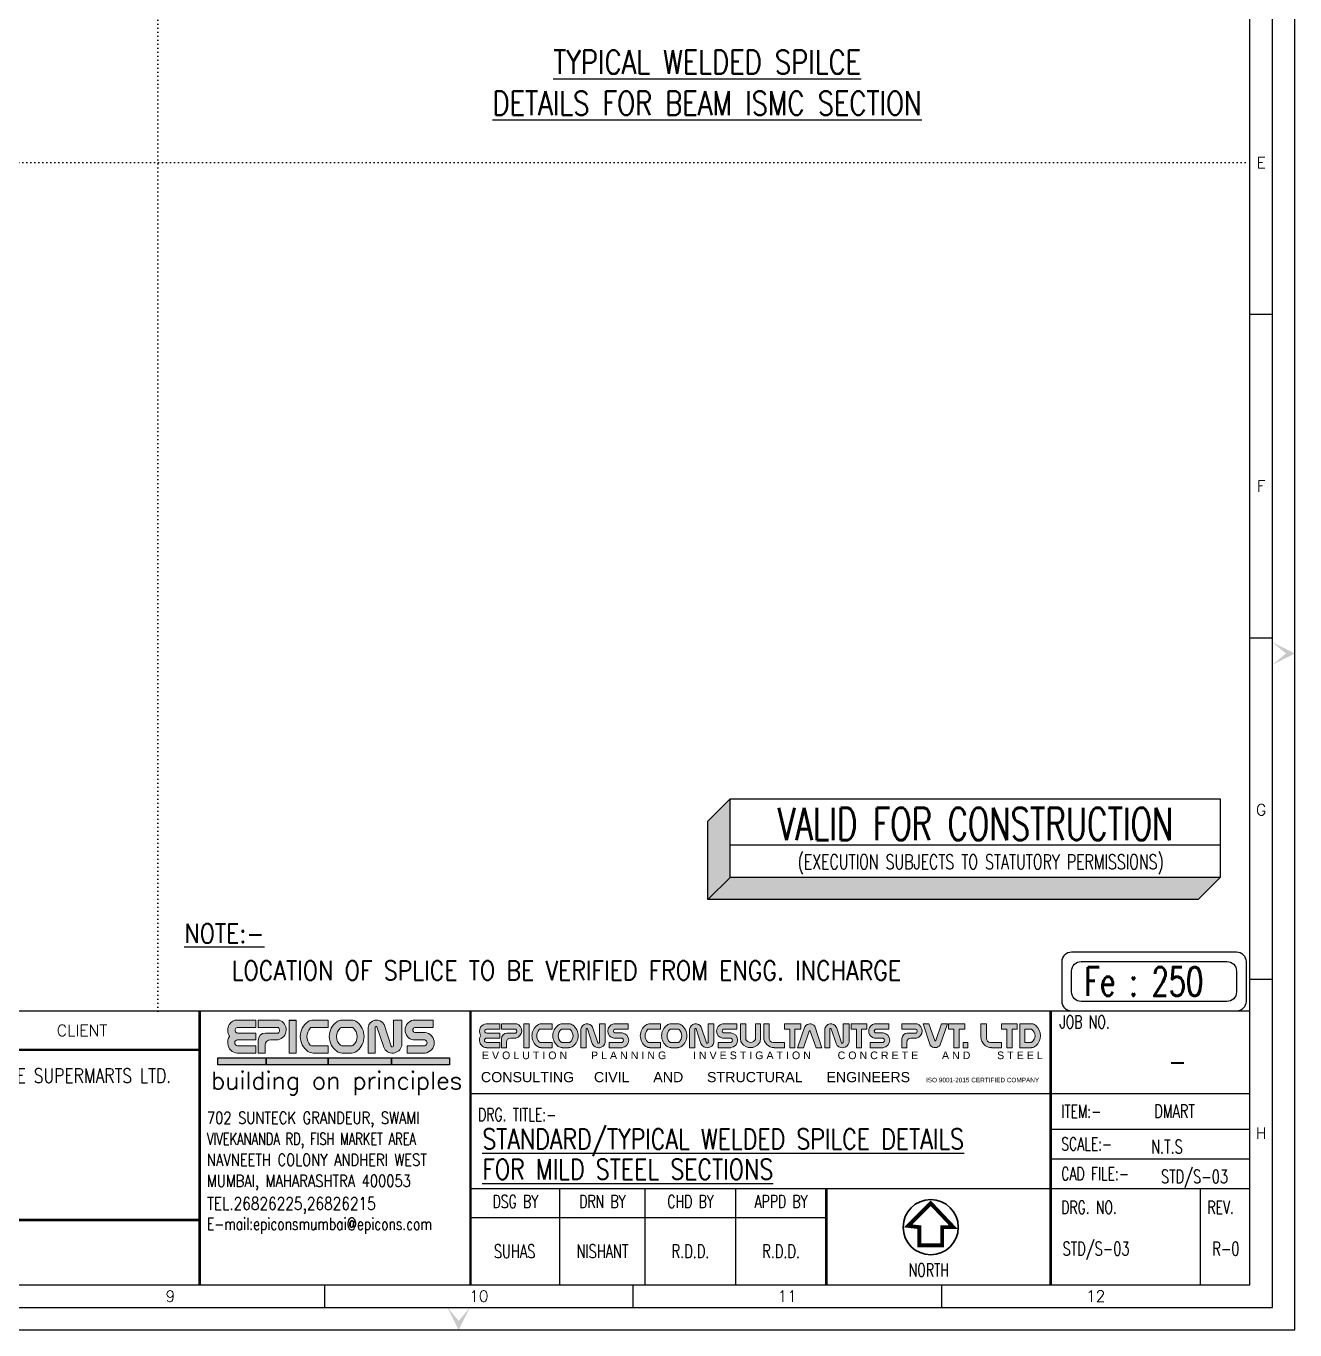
# Model space of a CAD drawing. Extents: x -69352 to 1013721, y -547461 to -186867.
# Drawn here: x -29827 to -9944, y -521448 to -501023 of the extents above; entities that cross this region are included whole.
import ezdxf
from ezdxf.enums import TextEntityAlignment as Align

# ---------------------------------------------------------------- set-up
doc = ezdxf.new("R2010")
doc.units = 0
doc.header["$LTSCALE"] = 500
doc.header["$MEASUREMENT"] = 0
doc.linetypes.add('DOT2', pattern=[0.125, 0, -0.125])
doc.layers.add('00 ECPL LOGO', color=250, linetype='Continuous', lineweight=20)
for name, color, linetype in [('CIV-TIT', 4, 'Continuous'), ('PNA', 10, 'Continuous'), ('S-BEAM NO', 3, 'Continuous'), ('S-SCHEDULE LINE-1', 7, 'Continuous'), ('S-TEXT', 2, 'Continuous'), ('S-TEXT-1', 4, 'Continuous'), ('S-TITIL', 6, 'Continuous'), ('SCH-LINE', 7, 'Continuous'), ('SHEET', 7, 'Continuous'), ('TEXT', 4, 'Continuous'), ('TEXT (SHEET)', 4, 'Continuous'), ('TITLE', 4, 'Continuous')]:
    doc.layers.add(name, color=color, linetype=linetype)
doc.styles.add('ROMANS', font='simplex.shx', dxfattribs={"width": 0.8, "height": 275})
doc.styles.add('SEC. TEXT', font='arial.ttf', dxfattribs={"height": 180})
doc.styles.add('style2', font='simplex.shx')
doc.styles.add('VA_ROOM_TEXT', font='simplex.shx')

# ---------------------------------------------------------------- blocks, each defined once
blk = doc.blocks.new('FOLDER')
at = {"layer": 'PNA'}
for points in [[(-1250, 2500), (0, 0), (0, 1000)], [(1250, 2500), (0, 0), (0, 1000)]]:
    blk.add_solid(points, dxfattribs=at)
blk = doc.blocks.new('zw$C05B')
at = {"layer": '00 ECPL LOGO'}
h = blk.add_hatch(color=152, dxfattribs=at)
h.dxf.hatch_style = 1
h.paths.add_polyline_path([(60067, 6599), (60067, 6762), (59662, 6762, 0.261636), (59491, 6666, 0.285841), (59494, 6406, 0.344902), (59523, 6103, 0.204992), (59668, 6042), (60067, 6042), (60067, 6201), (59678, 6201, -1), (59668, 6330), (60067, 6330), (60067, 6477), (59678, 6477, -1), (59675, 6599)])
h = blk.add_hatch(color=152, dxfattribs=at)
h.dxf.hatch_style = 1
h.paths.add_polyline_path([(60580, 6762), (60121, 6762), (60121, 6599), (60558, 6599, -0.440545), (60558, 6477), (60280, 6477, 0.414214), (60121, 6317), (60121, 6042), (60270, 6042), (60270, 6211, -0.414214), (60390, 6330), (60558, 6330, 0.757811)])
h.paths.add_polyline_path([(60953, 6762), (60797, 6762), (60797, 6042), (60953, 6042)])
h.paths.add_polyline_path([(61651, 6762), (61322, 6762, 0.154275), (61207, 6725, 0.519672), (61207, 6078, 0.154275), (61322, 6042), (61651, 6042), (61651, 6201), (61287, 6201, -0.210356), (61258, 6214, -0.388707), (61258, 6586, -0.210356), (61287, 6599), (61651, 6599)])
h.paths.add_polyline_path([(62156, 6762), (61952, 6762, 0.159018), (61835, 6723, 0.507969), (61835, 6080, 0.159018), (61952, 6042), (62156, 6042, 0.173791), (62283, 6087, 0.472311), (62283, 6716, 0.173791)])
h.paths.add_polyline_path([(62170, 6599, -0.185052), (62196, 6589, -0.445894), (62196, 6212, -0.185052), (62170, 6201), (61944, 6201, -0.185052), (61917, 6212, -0.445894), (61917, 6589, -0.185052), (61944, 6599)], flags=16)
h.paths.add_polyline_path([(62869, 6664, 0.723435), (62518, 6599), (62518, 6042), (62673, 6042), (62673, 6599, -0.723435), (62713, 6615), (62860, 6167, 0.724077), (63253, 6202), (63253, 6762), (63074, 6762), (63074, 6204, -0.755661), (63026, 6188)])
h.paths.add_polyline_path([(63939, 6762), (63507, 6762, 0.823713), (63507, 6327), (63762, 6327, -0.713272), (63762, 6201), (63374, 6201), (63374, 6042), (63762, 6042, 0.900309), (63762, 6488), (63538, 6488, -0.746931), (63538, 6599), (63939, 6599)])
h = blk.add_hatch(color=7, dxfattribs=at)
h.dxf.hatch_style = 1
h.paths.add_polyline_path([(65393, 6562), (65393, 6679), (65099, 6679, 0.261636), (64976, 6610, 0.285841), (64977, 6422, 0.344902), (64999, 6203, 0.204992), (65103, 6158), (65393, 6158), (65393, 6274), (65110, 6274, -1), (65104, 6367), (65393, 6367), (65393, 6473), (65110, 6473, -1), (65109, 6562)])
h = blk.add_hatch(color=7, dxfattribs=at)
h.dxf.hatch_style = 1
h.paths.add_polyline_path([(65763, 6679), (65431, 6679), (65431, 6562), (65747, 6562, -0.440545), (65747, 6473), (65547, 6473, 0.414214), (65431, 6358), (65431, 6158), (65539, 6158), (65539, 6281, -0.414214), (65626, 6367), (65747, 6367, 0.757811)])
h.paths.add_polyline_path([(66033, 6679), (65920, 6679), (65920, 6158), (66033, 6158)])
h.paths.add_polyline_path([(66538, 6679), (66300, 6679, 0.154275), (66217, 6653, 0.519672), (66217, 6185, 0.154275), (66300, 6158), (66538, 6158), (66538, 6274), (66275, 6274, -0.210356), (66253, 6283, -0.388707), (66253, 6552, -0.210356), (66275, 6562), (66538, 6562)])
h.paths.add_polyline_path([(66903, 6679), (66756, 6679, 0.159018), (66671, 6651, 0.507969), (66671, 6186, 0.159018), (66756, 6158), (66903, 6158, 0.173791), (66995, 6191, 0.472311), (66995, 6646, 0.173791)])
h.paths.add_polyline_path([(66913, 6562, -0.185052), (66932, 6554, -0.445894), (66932, 6281, -0.185052), (66913, 6274), (66750, 6274, -0.185052), (66730, 6281, -0.445894), (66730, 6554, -0.185052), (66750, 6562)], flags=16)
h.paths.add_polyline_path([(67419, 6609, 0.723435), (67165, 6562), (67165, 6158), (67277, 6158), (67277, 6562, -0.723435), (67306, 6573), (67412, 6249, 0.724077), (67697, 6274), (67697, 6679), (67568, 6679), (67568, 6276, -0.755661), (67533, 6264)])
h.paths.add_polyline_path([(68193, 6679), (67880, 6679, 0.823713), (67880, 6365), (68065, 6365, -0.713272), (68065, 6274), (67784, 6274), (67784, 6158), (68065, 6158, 0.900309), (68065, 6482), (67903, 6482, -0.746931), (67903, 6562), (68193, 6562)])
h = blk.add_hatch(color=7, dxfattribs=at)
h.dxf.hatch_style = 1
h.paths.add_polyline_path([(68904, 6679), (68666, 6679, 0.154275), (68582, 6653, 0.519672), (68582, 6185, 0.154275), (68666, 6158), (68904, 6158), (68904, 6274), (68641, 6274, -0.210932), (68619, 6284, -0.385278), (68618, 6552, -0.212895), (68640, 6562), (68904, 6562)])
h.paths.add_polyline_path([(69369, 6646, 0.173792), (69277, 6679), (69130, 6679, 0.159018), (69044, 6651, 0.507969), (69044, 6186, 0.159018), (69130, 6158), (69277, 6158, 0.173792), (69369, 6191, 0.472311)])
h.paths.add_polyline_path([(69287, 6562, -0.185053), (69306, 6554, -0.445893), (69306, 6281, -0.185053), (69287, 6274), (69123, 6274, -0.185053), (69104, 6281, -0.445893), (69104, 6554, -0.185053), (69123, 6562)], flags=16)
h.paths.add_polyline_path([(69536, 6562), (69536, 6158), (69649, 6158), (69649, 6562, -0.436861), (69665, 6579, -0.319738), (69678, 6569), (69784, 6249, 0.724077), (70068, 6274), (70068, 6679), (69939, 6679), (69939, 6276, -0.755661), (69904, 6264), (69791, 6609, 0.723435)])
h.paths.add_polyline_path([(70569, 6679), (70256, 6679, 0.823713), (70256, 6365), (70440, 6365, -0.713272), (70440, 6274), (70160, 6274), (70160, 6158), (70440, 6158, 0.900309), (70440, 6482), (70278, 6482, -0.746931), (70278, 6562), (70569, 6562)])
h.paths.add_polyline_path([(70762, 6679), (70650, 6679), (70650, 6339, 0.160106), (70678, 6253, 0.505303), (71054, 6253, 0.160106), (71082, 6339), (71082, 6679), (70973, 6679), (70973, 6340, -0.621318), (70762, 6340)])
h.paths.add_polyline_path([(71273, 6679), (71155, 6679), (71155, 6390, 0.414214), (71386, 6158), (71605, 6158), (71605, 6274), (71360, 6274, -0.414214), (71273, 6361)])
h.paths.add_polyline_path([(71962, 6679), (71605, 6679), (71605, 6564), (71721, 6564), (71721, 6158), (71834, 6158), (71834, 6564), (71962, 6564)])
h.paths.add_polyline_path([(72268, 6625, 0.539211), (72055, 6618), (71889, 6158), (72020, 6158), (72144, 6520, -0.708617), (72171, 6520), (72301, 6158), (72426, 6158)])
h.paths.add_polyline_path([(72740, 6609, 0.723435), (72485, 6562), (72485, 6158), (72598, 6158), (72598, 6562, -0.723435), (72626, 6573), (72733, 6249, 0.724077), (73017, 6274), (73017, 6679), (72888, 6679), (72888, 6276, -0.755661), (72853, 6264)])
h.paths.add_polyline_path([(73404, 6679), (73063, 6679), (73063, 6564), (73179, 6564), (73179, 6158), (73292, 6158), (73292, 6564), (73404, 6564)])
h.paths.add_polyline_path([(73888, 6679), (73597, 6679, 0.157568), (73512, 6652, 0.511532), (73512, 6392, 0.157569), (73597, 6365), (73759, 6365, -0.713272), (73759, 6274), (73479, 6274), (73479, 6158), (73759, 6158, 0.900308), (73759, 6482), (73604, 6482), (73598, 6482, -0.722204), (73598, 6564), (73888, 6564)])
h = blk.add_hatch(color=7, dxfattribs=at)
h.dxf.hatch_style = 1
h.paths.add_polyline_path([(74504, 6679), (74171, 6679), (74171, 6562), (74474, 6562, -0.270444), (74499, 6547, -0.26297), (74499, 6488, -0.270444), (74474, 6473), (74287, 6473, 0.414214), (74171, 6358), (74171, 6158), (74279, 6158), (74279, 6281, -0.414214), (74366, 6367), (74487, 6367, 0.757811)])
h.paths.add_polyline_path([(74757, 6679), (74632, 6679), (74790, 6212, 0.539211), (75003, 6219), (75169, 6679), (75038, 6679), (74914, 6318, -0.708617), (74887, 6318)])
h.paths.add_polyline_path([(75547, 6679), (75190, 6679), (75190, 6564), (75306, 6564), (75306, 6158), (75419, 6158), (75419, 6564), (75547, 6564)])
h.paths.add_polyline_path([(76014, 6679), (75896, 6679), (75896, 6390, 0.414214), (76127, 6158), (76346, 6158), (76346, 6274), (76101, 6274, -0.414214), (76014, 6361)])
h.paths.add_polyline_path([(75610, 6274), (75504, 6274), (75504, 6158), (75610, 6158)])
h = blk.add_hatch(color=7, dxfattribs=at)
h.dxf.hatch_style = 1
h.paths.add_polyline_path([(76346, 6679), (76346, 6564), (76462, 6564), (76462, 6158), (76575, 6158), (76575, 6564), (76687, 6564), (76687, 6679)])
h.paths.add_polyline_path([(76743, 6679), (76743, 6158), (76998, 6158, 0.189446), (77096, 6197, 0.435754), (77096, 6641, 0.189446), (76998, 6679)])
h.paths.add_polyline_path([(77001, 6564, -0.519112), (77001, 6274), (76853, 6274), (76853, 6564)], flags=16)
at = {"layer": 'S-TEXT'}
h = blk.add_hatch(color=142, dxfattribs=at)
h.dxf.hatch_style = 1
h.paths.add_polyline_path([(59243, 5936), (59243, 5785), (60298, 5785), (60298, 5936)])
h = blk.add_hatch(color=9, dxfattribs=at)
h.dxf.hatch_style = 1
h.paths.add_polyline_path([(60298, 5936), (61646, 5936), (61646, 5785), (60298, 5785)])
h = blk.add_hatch(color=142, dxfattribs=at)
h.dxf.hatch_style = 1
h.paths.add_polyline_path([(61646, 5785), (63027, 5785), (63027, 5936), (61646, 5936)])
h = blk.add_hatch(color=4, dxfattribs=at)
h.dxf.hatch_style = 1
h.paths.add_polyline_path([(63027, 5936), (63027, 5785), (64294, 5785), (64294, 5936)])
at = {"color": 1}
for p, q in [((81765, 6957), (1968, 6957)), ((64768, 5157), (81765, 5157)), ((64768, 3083), (81765, 3083)), ((64768, 2451), (72522, 2451))]:
    blk.add_line(p, q, dxfattribs=at)
at = {"color": 5, "linetype": 'ByBlock', "lineweight": -2}
for p, q in [((77437, 4383), (81765, 4383)), ((77437, 3733), (81765, 3733)), ((66701, 984), (66701, 3083)), ((68567, 984), (68567, 3083)), ((70544, 984), (70544, 3083)), ((80682, 3083), (80682, 984))]:
    blk.add_line(p, q, dxfattribs=at)
blk.add_line((72522, 984), (72522, 3083))
at = {"flags": 128}
blk.add_lwpolyline([(0, 0), (82749, 0), (82749, 58210), (0, 58210)], close=True, dxfattribs=at)
at = {"color": 1, "const_width": 56.6}
for points in [[(58846, 984), (58846, 6957)], [(64754, 984), (64754, 6957)], [(77419, 984), (77419, 6957)], [(43026, 6111), (58846, 6111)], [(72522, 984), (72522, 3083)], [(43026, 2400), (58846, 2400)]]:
    blk.add_lwpolyline(points, dxfattribs=at)
at = {"layer": '00 ECPL LOGO', "color": 7}
for p, q in [((60067, 6762), (59662, 6762)), ((59678, 6599), (60067, 6599)), ((60580, 6762), (60121, 6762)), ((60797, 6762), (60953, 6762)), ((60797, 6762), (60797, 6042)), ((60953, 6762), (60953, 6042)), ((61287, 6599), (61651, 6599)), ((61322, 6762), (61651, 6762)), ((61651, 6599), (61651, 6762)), ((61944, 6599), (62170, 6599)), ((61952, 6762), (62156, 6762)), ((62518, 6599), (62518, 6042)), ((62673, 6599), (62673, 6042)), ((62713, 6615), (62860, 6167)), ((62869, 6664), (63026, 6188)), ((63074, 6762), (63253, 6762)), ((63253, 6762), (63074, 6762)), ((63074, 6762), (63074, 6201)), ((63253, 6762), (63253, 6201)), ((63253, 6599), (63253, 6599)), ((63507, 6762), (63939, 6762)), ((63939, 6762), (63507, 6762)), ((63538, 6599), (63939, 6599)), ((63939, 6599), (63939, 6762)), ((65393, 6679), (65099, 6679)), ((65110, 6562), (65393, 6562)), ((65393, 6562), (65393, 6679)), ((65763, 6679), (65431, 6679)), ((65431, 6679), (65431, 6562)), ((65747, 6562), (65431, 6562)), ((65920, 6679), (66033, 6679)), ((65920, 6679), (65920, 6158)), ((66033, 6679), (66033, 6158)), ((66275, 6562), (66538, 6562)), ((66300, 6679), (66538, 6679)), ((66538, 6562), (66538, 6679)), ((66750, 6562), (66913, 6562)), ((66756, 6679), (66903, 6679)), ((67165, 6562), (67165, 6158)), ((67277, 6562), (67277, 6158)), ((67306, 6573), (67412, 6249)), ((67419, 6609), (67533, 6264)), ((67568, 6679), (67697, 6679)), ((67697, 6679), (67568, 6679)), ((67568, 6679), (67568, 6274)), ((67697, 6679), (67697, 6274)), ((67697, 6562), (67697, 6562)), ((67880, 6679), (68193, 6679)), ((68193, 6679), (67880, 6679)), ((67903, 6562), (68193, 6562)), ((68193, 6562), (68193, 6679)), ((68640, 6562), (68904, 6562)), ((68904, 6679), (68666, 6679)), ((68904, 6562), (68904, 6679)), ((69123, 6562), (69287, 6562)), ((69130, 6679), (69277, 6679)), ((69536, 6562), (69536, 6158)), ((69649, 6562), (69649, 6158)), ((69678, 6569), (69784, 6249)), ((69791, 6609), (69904, 6264)), ((69939, 6679), (70068, 6679)), ((69939, 6679), (70068, 6679)), ((70068, 6679), (69939, 6679)), ((69939, 6679), (69939, 6274)), ((70068, 6679), (70068, 6274)), ((70068, 6562), (70068, 6562)), ((70256, 6679), (70569, 6679)), ((70256, 6679), (70569, 6679)), ((70569, 6679), (70256, 6679)), ((70278, 6562), (70569, 6562)), ((70569, 6562), (70569, 6679)), ((70650, 6679), (70762, 6679)), ((70762, 6679), (70650, 6679)), ((70650, 6679), (70650, 6339)), ((70762, 6679), (70762, 6340)), ((70973, 6679), (71082, 6679)), ((71082, 6679), (70973, 6679)), ((70973, 6679), (70973, 6340)), ((71082, 6679), (71082, 6339)), ((71155, 6679), (71273, 6679)), ((71273, 6679), (71155, 6679)), ((71155, 6390), (71155, 6679)), ((71273, 6361), (71273, 6679)), ((71605, 6679), (71962, 6679)), ((71962, 6679), (71605, 6679)), ((71605, 6679), (71605, 6564)), ((71605, 6564), (71721, 6564)), ((71721, 6158), (71721, 6564)), ((71834, 6158), (71834, 6564)), ((71834, 6564), (71962, 6564)), ((71889, 6158), (72055, 6618)), ((71962, 6679), (71962, 6564)), ((72426, 6158), (72268, 6625)), ((72485, 6562), (72485, 6158)), ((72598, 6562), (72598, 6158)), ((72626, 6573), (72733, 6249)), ((72740, 6609), (72853, 6264)), ((72888, 6679), (73017, 6679)), ((72888, 6679), (73017, 6679)), ((73017, 6679), (72888, 6679)), ((72888, 6679), (73017, 6679)), ((72888, 6679), (72888, 6274)), ((73017, 6679), (73017, 6274)), ((73017, 6562), (73017, 6562)), ((73063, 6679), (73404, 6679)), ((73404, 6679), (73063, 6679)), ((73063, 6679), (73404, 6679)), ((73063, 6679), (73404, 6679)), ((73404, 6679), (73063, 6679)), ((73063, 6679), (73063, 6564)), ((73063, 6564), (73179, 6564)), ((73063, 6564), (73179, 6564)), ((73179, 6158), (73179, 6564)), ((73292, 6158), (73292, 6564)), ((73292, 6564), (73404, 6564)), ((73292, 6564), (73404, 6564)), ((73404, 6679), (73404, 6564)), ((73575, 6679), (73888, 6679)), ((73575, 6679), (73888, 6679)), ((73888, 6679), (73597, 6679)), ((73598, 6564), (73888, 6564)), ((73888, 6562), (73888, 6679)), ((74504, 6679), (74171, 6679)), ((74171, 6679), (74171, 6562)), ((74474, 6562), (74171, 6562)), ((74757, 6679), (74632, 6679)), ((74757, 6679), (74632, 6679)), ((74632, 6679), (74790, 6212)), ((74757, 6679), (74887, 6318)), ((75038, 6679), (74914, 6318)), ((75169, 6679), (75003, 6219)), ((75169, 6679), (75038, 6679)), ((75096, 6679), (75038, 6679)), ((75169, 6679), (75038, 6679)), ((75190, 6679), (75547, 6679)), ((75547, 6679), (75190, 6679)), ((75190, 6679), (75547, 6679)), ((75190, 6679), (75547, 6679)), ((75190, 6679), (75547, 6679)), ((75190, 6679), (75190, 6564)), ((75190, 6564), (75306, 6564)), ((75190, 6564), (75306, 6564)), ((75306, 6158), (75306, 6564)), ((75419, 6158), (75419, 6564)), ((75419, 6564), (75547, 6564)), ((75419, 6564), (75547, 6564)), ((75547, 6679), (75547, 6564)), ((75896, 6679), (76014, 6679)), ((76014, 6679), (75896, 6679)), ((75896, 6390), (75896, 6679)), ((76014, 6361), (76014, 6679)), ((76346, 6679), (76687, 6679)), ((76687, 6679), (76346, 6679)), ((76346, 6679), (76346, 6564)), ((76346, 6564), (76462, 6564)), ((76462, 6564), (76346, 6564)), ((76462, 6158), (76462, 6564)), ((76575, 6158), (76575, 6564)), ((76575, 6564), (76687, 6564)), ((76575, 6564), (76687, 6564)), ((76687, 6564), (76575, 6564)), ((76687, 6679), (76687, 6564)), ((76743, 6679), (76998, 6679)), ((76743, 6679), (76743, 6158)), ((76853, 6564), (76853, 6274)), ((76853, 6564), (76991, 6564)), ((59668, 6330), (60067, 6330)), ((60067, 6477), (59678, 6477)), ((60067, 6330), (60067, 6477)), ((60121, 6317), (60121, 6042)), ((60558, 6477), (60280, 6477)), ((60390, 6330), (60558, 6330)), ((63762, 6327), (63507, 6327)), ((63762, 6488), (63538, 6488)), ((65104, 6367), (65393, 6367)), ((65393, 6274), (65104, 6274)), ((65393, 6473), (65110, 6473)), ((65393, 6367), (65393, 6473)), ((65393, 6158), (65393, 6274)), ((65431, 6358), (65431, 6158)), ((65539, 6281), (65539, 6158)), ((65747, 6473), (65547, 6473)), ((65626, 6367), (65747, 6367)), ((66275, 6274), (66538, 6274)), ((66538, 6158), (66538, 6274)), ((66750, 6274), (66913, 6274)), ((67697, 6274), (67697, 6274)), ((67784, 6158), (67784, 6274)), ((67784, 6274), (68065, 6274)), ((68065, 6365), (67880, 6365)), ((68065, 6482), (67903, 6482)), ((68641, 6274), (68904, 6274)), ((68904, 6158), (68904, 6274)), ((69123, 6274), (69287, 6274)), ((70160, 6158), (70160, 6274)), ((70160, 6274), (70440, 6274)), ((70160, 6274), (70440, 6274)), ((70440, 6365), (70256, 6365)), ((70440, 6482), (70278, 6482)), ((71360, 6274), (71605, 6274)), ((71605, 6274), (71605, 6158)), ((72020, 6158), (72144, 6520)), ((72301, 6158), (72171, 6520)), ((73017, 6274), (73017, 6274)), ((73479, 6158), (73479, 6274)), ((73479, 6274), (73759, 6274)), ((73479, 6274), (73759, 6274)), ((73479, 6274), (73759, 6274)), ((73759, 6365), (73575, 6365)), ((73597, 6365), (73747, 6365)), ((73759, 6482), (73598, 6482)), ((73604, 6482), (73759, 6482)), ((74171, 6358), (74171, 6158)), ((74279, 6281), (74279, 6158)), ((74474, 6473), (74287, 6473)), ((74366, 6367), (74487, 6367)), ((76101, 6274), (76346, 6274)), ((76346, 6274), (76346, 6158)), ((76853, 6274), (76991, 6274)), ((60067, 6201), (59668, 6201)), ((59668, 6042), (60067, 6042)), ((60067, 6042), (60067, 6201)), ((60121, 6042), (60270, 6042)), ((60270, 6211), (60270, 6042)), ((60797, 6042), (60953, 6042)), ((61287, 6201), (61651, 6201)), ((61322, 6042), (61651, 6042)), ((61651, 6042), (61651, 6201)), ((61944, 6201), (62170, 6201)), ((62156, 6042), (61952, 6042)), ((62518, 6042), (62673, 6042)), ((63043, 6042), (63074, 6042)), ((63074, 6043), (63074, 6042)), ((63253, 6201), (63253, 6201)), ((63374, 6042), (63374, 6201)), ((63374, 6201), (63762, 6201)), ((63374, 6042), (63762, 6042)), ((63374, 6042), (63762, 6042)), ((65103, 6158), (65393, 6158)), ((65431, 6158), (65539, 6158)), ((65920, 6158), (66033, 6158)), ((66300, 6158), (66538, 6158)), ((66903, 6158), (66756, 6158)), ((67165, 6158), (67277, 6158)), ((67545, 6158), (67568, 6158)), ((67568, 6159), (67568, 6158)), ((67784, 6158), (68065, 6158)), ((67784, 6158), (68065, 6158)), ((68666, 6158), (68904, 6158)), ((69130, 6158), (69277, 6158)), ((69536, 6158), (69649, 6158)), ((69536, 6158), (69649, 6158)), ((69536, 6158), (69649, 6158)), ((70160, 6158), (70440, 6158)), ((70160, 6158), (70440, 6158)), ((70160, 6158), (70440, 6158)), ((71386, 6158), (71605, 6158)), ((71386, 6158), (71605, 6158)), ((71721, 6158), (71834, 6158)), ((71721, 6158), (71834, 6158)), ((71889, 6158), (72020, 6158)), ((71962, 6158), (72020, 6158)), ((72301, 6158), (72426, 6158)), ((72301, 6158), (72426, 6158)), ((72485, 6158), (72598, 6158)), ((72485, 6158), (72598, 6158)), ((72485, 6158), (72598, 6158)), ((73179, 6158), (73292, 6158)), ((73179, 6158), (73292, 6158)), ((73179, 6158), (73292, 6158)), ((73179, 6158), (73292, 6158)), ((73479, 6158), (73759, 6158)), ((73479, 6158), (73759, 6158)), ((73479, 6158), (73759, 6158)), ((73479, 6158), (73759, 6158)), ((73479, 6158), (73759, 6158)), ((74171, 6158), (74279, 6158)), ((75306, 6158), (75419, 6158)), ((75306, 6158), (75419, 6158)), ((75306, 6158), (75419, 6158)), ((76127, 6158), (76346, 6158)), ((76127, 6158), (76346, 6158)), ((76462, 6158), (76575, 6158)), ((76462, 6158), (76575, 6158)), ((76462, 6158), (76575, 6158)), ((76462, 6158), (76575, 6158)), ((76479, 6158), (76575, 6158)), ((76479, 6158), (76575, 6158)), ((76479, 6158), (76575, 6158)), ((76479, 6158), (76575, 6158)), ((76743, 6158), (76998, 6158))]:
    blk.add_line(p, q, dxfattribs=at)
for points in [[(59662, 6762), (60067, 6762), (60067, 6599)], [(60558, 6599), (60121, 6599), (60121, 6762), (60580, 6762)], [(61322, 6762), (61651, 6762)], [(61952, 6762), (62156, 6762)], [(63074, 6762), (63253, 6762)], [(63507, 6762), (63939, 6762)]]:
    blk.add_lwpolyline(points, dxfattribs=at)
blk.add_lwpolyline([(75504, 6274), (75610, 6274), (75610, 6158), (75504, 6158)], close=True, dxfattribs=at)
for centre, radius, start, end in [((59701, 6538), 246, 148.648, 212.4563), ((59662, 6562), 200, 90, 148.648), ((59676, 6538), 60.9, 88.7637, 271.2363), ((60508, 6549), 224, 282.7188, 71.3398), ((60502, 6538), 82.5, 312.4487, 47.5513), ((61434, 6402), 395, 125.0807, 234.9193), ((61461, 6400), 275, 137.5171, 222.4829), ((61322, 6562), 200, 90, 125.0807), ((61287, 6559), 40, 90, 137.5171), ((62069, 6402), 398, 126.1417, 233.8583), ((62086, 6400), 253, 131.9364, 228.0636), ((61952, 6562), 200, 90, 126.1417), ((61944, 6559), 40, 90, 131.9364), ((62156, 6562), 200, 50.5638, 90), ((62170, 6559), 40, 48.0636, 90), ((62027, 6400), 253, 311.9364, 48.0636), ((62024, 6402), 407, 309.4362, 50.5638), ((62704, 6574), 188, 28.75, 172.2831), ((62695, 6600), 22.3, 40.0191, 183.5523), ((63549, 6544), 221, 101.0425, 258.9575), ((63554, 6544), 57.7, 106.4856, 253.5144), ((65128, 6517), 178, 148.648, 212.4563), ((65099, 6535), 144, 90, 148.648), ((65109, 6518), 44.1, 88.7637, 271.2363), ((65711, 6526), 162, 282.7188, 71.3398), ((65707, 6518), 59.7, 312.4487, 47.5513), ((66381, 6419), 286, 125.0807, 234.9193), ((66400, 6418), 199, 137.5171, 222.4829), ((66300, 6535), 144, 90, 125.0807), ((66275, 6533), 28.9, 90, 137.5171), ((66841, 6419), 288, 126.1417, 233.8583), ((66853, 6418), 183, 131.9364, 228.0636), ((66756, 6535), 144, 90, 126.1417), ((66750, 6533), 28.9, 90, 131.9364), ((66903, 6535), 144, 50.5638, 90), ((66913, 6533), 28.9, 48.0636, 90), ((66810, 6418), 183, 311.9364, 48.0636), ((66808, 6419), 295, 309.4362, 50.5638), ((67300, 6543), 136, 28.75, 172.2831), ((67293, 6563), 16.2, 40.0191, 183.5523), ((67911, 6522), 160, 101.0425, 258.9575), ((67915, 6522), 41.7, 106.4856, 253.5144), ((68747, 6419), 286, 125.0807, 234.9193), ((68767, 6418), 200, 138.0741, 222.3563), ((68666, 6535), 144, 90, 125.0807), ((68640, 6533), 28.9, 90, 138.0741), ((69214, 6419), 288, 126.1417, 233.8583), ((69227, 6418), 183, 131.9364, 228.0636), ((69130, 6535), 144, 90, 126.1417), ((69123, 6533), 28.9, 90, 131.9364), ((69277, 6535), 144, 50.5638, 90), ((69287, 6533), 28.9, 48.0636, 90), ((69184, 6418), 183, 311.9364, 48.0636), ((69181, 6419), 295, 309.4362, 50.5638), ((69671, 6543), 136, 28.75, 172.2831), ((69665, 6563), 16.2, 89.1577, 183.5523), ((69665, 6564), 14.4, 18.2334, 89.1577), ((70287, 6522), 160, 101.0425, 258.9575), ((70290, 6522), 41.7, 106.4856, 253.5144), ((72164, 6552), 127, 35.166, 148.5022), ((72620, 6543), 136, 28.75, 172.2831), ((72614, 6563), 16.2, 40.0191, 183.5523), ((73606, 6522), 160, 125.818, 234.182), ((73597, 6535), 144, 90, 125.818), ((73611, 6523), 43.6, 108.3261, 238.1957), ((74474, 6533), 28.9, 29.4672, 90), ((74452, 6526), 162, 282.7188, 71.3398), ((74447, 6518), 59.7, 330.5328, 29.4672), ((76991, 6535), 28.9, 51.4816, 90), ((76998, 6535), 144, 47.0907, 90), ((76899, 6419), 177, 308.5184, 51.4816), ((76890, 6419), 303, 312.9093, 47.0907), ((59701, 6273), 246, 147.5437, 223.6612), ((59673, 6266), 64.6, 94.0242, 265.9758), ((60280, 6317), 160, 90, 180), ((60390, 6211), 120, 90, 180), ((63738, 6265), 225, 276.006, 83.994), ((63740, 6264), 66.3, 289.0016, 70.9984), ((65128, 6326), 178, 147.5437, 223.6612), ((65107, 6321), 46.7, 94.0242, 265.9758), ((65547, 6358), 116, 90, 180), ((65626, 6281), 86.7, 90, 180), ((66275, 6303), 28.9, 222.4829, 270), ((66750, 6303), 28.9, 228.0636, 270), ((66913, 6303), 28.9, 270, 311.9364), ((67550, 6308), 150, 203.2219, 346.755), ((67549, 6275), 19, 214.0796, 357.6127), ((68048, 6320), 162, 276.006, 83.994), ((68049, 6319), 48, 289.0016, 70.9984), ((68641, 6303), 28.9, 222.3563, 270), ((69123, 6303), 28.9, 228.0636, 270), ((69287, 6303), 28.9, 270, 311.9364), ((69922, 6308), 150, 203.2219, 346.8516), ((69920, 6275), 19, 214.0796, 357.6127), ((70423, 6320), 162, 276.006, 83.994), ((70425, 6319), 48, 289.0016, 70.9984), ((70794, 6339), 144, 180, 216.3848), ((70868, 6392), 118, 206.2931, 333.7069), ((70938, 6339), 144, 323.6152, 0), ((71386, 6390), 231, 180, 270), ((71360, 6361), 86.7, 180, 270), ((72158, 6515), 14.4, 19.7665, 161.0546), ((72871, 6308), 150, 203.2219, 346.755), ((72869, 6275), 19, 214.0796, 357.6127), ((73597, 6509), 144, 234.182, 270), ((73604, 6510), 28.9, 238.1957, 270), ((73742, 6320), 162, 276.006, 83.994), ((73744, 6319), 48, 289.0016, 70.9984), ((74287, 6358), 116, 90, 180), ((74366, 6281), 86.7, 90, 180), ((74474, 6502), 28.9, 270, 330.5328), ((74900, 6323), 14.4, 199.7665, 341.0546), ((76127, 6390), 231, 180, 270), ((76101, 6361), 86.7, 180, 270), ((76991, 6303), 28.9, 270, 308.5184), ((59668, 6241), 200, 223.6612, 270), ((61322, 6241), 200, 234.9193, 270), ((61287, 6241), 40, 222.4829, 270), ((61952, 6241), 200, 233.8583, 270), ((61944, 6241), 40, 228.0636, 270), ((62156, 6241), 200, 270, 309.4362), ((62170, 6241), 40, 270, 311.9364), ((63051, 6249), 208, 203.2219, 346.755), ((63048, 6203), 26.2, 214.0796, 357.6127), ((65103, 6303), 144, 223.6612, 270), ((66300, 6303), 144, 234.9193, 270), ((66756, 6303), 144, 233.8583, 270), ((66903, 6303), 144, 270, 309.4362), ((68666, 6303), 144, 234.9193, 270), ((69130, 6303), 144, 233.8583, 270), ((69277, 6303), 144, 270, 309.4362), ((70866, 6392), 233, 216.3848, 323.6152), ((74894, 6286), 127, 215.166, 328.5022), ((76998, 6303), 144, 270, 312.9093)]:
    blk.add_arc(centre, radius, start, end, dxfattribs=at)
at = {"layer": 'PNA'}
for p, q in [((81765, 22163), (82257, 22163)), ((81765, 15103), (82257, 15103)), ((81765, 7650), (82257, 7650)), ((61569, 984), (61569, 492)), ((68301, 984), (68301, 492)), ((75033, 984), (75033, 492))]:
    blk.add_line(p, q, dxfattribs=at)
at = {"layer": 'PNA', "color": 1}
for points in [[(984, 492), (82257, 492), (82257, 57718), (984, 57718)], [(1968, 984), (81765, 984), (81765, 57226), (1968, 57226)]]:
    blk.add_lwpolyline(points, close=True, dxfattribs=at)
at = {"layer": 'S-TEXT'}
blk.add_lwpolyline([(60797, 6762), (60953, 6762)], dxfattribs=at)
at = {"layer": 'S-TEXT', "color": 7}
for points in [[(59243, 5936), (60298, 5936), (60298, 5785), (59243, 5785)], [(60298, 5936), (61646, 5936), (61646, 5785), (60298, 5785)], [(61646, 5936), (63027, 5936), (63027, 5785), (61646, 5785)], [(63027, 5936), (64294, 5936), (64294, 5785), (63027, 5785)]]:
    blk.add_lwpolyline(points, close=True, dxfattribs=at)
at = {"layer": 'PNA', "xscale": 0.1967862005670764, "yscale": 0.1967862005670764, "zscale": 0.1967862005670764, "rotation": 90}
blk.add_blockref('FOLDER', (82749, 14759), dxfattribs=at)
at = {"layer": 'PNA', "xscale": 0.1967862009743818, "yscale": 0.1967862009743818, "zscale": 0.1967862009743818}
blk.add_blockref('FOLDER', (64497, 0), dxfattribs=at)
at = {"layer": '00 ECPL LOGO', "color": 152, "style": 'VA_ROOM_TEXT'}
blk.add_text('building on principles', height=380.83, dxfattribs=at).set_placement((59092, 5251))
at = {"layer": '00 ECPL LOGO', "color": 7, "attachment_point": 1, "style": 'SEC. TEXT'}
for s, insert, char_height, width in [('\\pt22;E V O L U T I O N        P L A N N I N G         I N V E S T I G A T I O N         C O N C R E T E        A N D         S T E E L', (65003, 6075), 166.72, 495161.4), ('\\pt22;CONSULTING     CIVIL      AND      STRUCTURAL      ENGINEERS', (64982, 5628), 222.29, 551024.84), ('\\pt22;ISO 9001-2015 CERTIFIED COMPANY', (74697, 5503), 100.03, 482697.67)]:
    blk.add_mtext(s, dxfattribs=dict(at, insert=insert, char_height=char_height, width=width))
at = {"layer": 'PNA', "style": 'ROMANS'}
for s, p in [('E', (82011, 25470)), ('F', (82011, 18410)), ('G', (82011, 11350)), ('H', (82011, 4291)), ('9', (58204, 738)), ('10', (64936, 738)), ('11', (71668, 738)), ('12', (78400, 738))]:
    blk.add_text(s, height=246, dxfattribs=at).set_placement(p, align=Align.MIDDLE)
at = {"layer": 'S-TEXT-1', "style": 'ROMANS'}
for s, height, width, p in [('702 SUNTECK GRANDEUR, SWAMI ', 261.2, 0.8, (59002, 4497, 10)), ('VIVEKANANDA RD, FISH MARKET AREA', 261.2, 0.7, (59002, 4038, 10)), ('NAVNEETH COLONY ANDHERI WEST', 261.2, 0.8, (59002, 3579, 10)), ('MUMBAI, MAHARASHTRA 400053', 261.2, 0.8, (59002, 3121, 10)), ('TEL.26826225,26826215', 274.17, 0.8, (59002, 2619, 10)), ('E-mail:epiconsmumbai@epicons.com', 261.2, 0.75, (59002, 2182, 10))]:
    blk.add_text(s, height=height, dxfattribs=dict(at, width=width)).set_placement(p)
at = {"layer": 'TEXT (SHEET)', "color": 4, "style": 'ROMANS', "width": 0.7}
for s, p in [('JOB NO.', (77611, 6579)), ('NORTH', (74318, 1166))]:
    blk.add_text(s, height=283.1, dxfattribs=at).set_placement(p)
at = {"layer": 'TEXT (SHEET)', "color": 2, "style": 'ROMANS'}
blk.add_text('CLIENT', height=249.9, dxfattribs=at).set_placement((56276, 6534), align=Align.MIDDLE_CENTER)
at = {"layer": 'TEXT (SHEET)', "color": 4, "style": 'ROMANS', "width": 0.7}
for s, height, p in [('DRG. TITLE:-', 283.06, (64920, 4699)), ('ITEM:-', 283.1, (77648, 4770)), ('SCALE:-', 283.1, (77648, 4058)), ('CAD FILE:-', 283.1, (77648, 3408)), ('DRG. NO. ', 283.1, (77648, 2675)), ('REV.', 283.1, (80838, 2675))]:
    blk.add_text(s, height=height, dxfattribs=at).set_placement(p, align=Align.MIDDLE_LEFT)
for s, p in [('DSG BY', (65735, 2802)), ('DRN BY', (67634, 2802)), ('CHD BY', (69556, 2802)), ('APPD BY', (71533, 2802))]:
    blk.add_text(s, height=283.1, dxfattribs=at).set_placement(p, align=Align.MIDDLE_CENTER)
blk = doc.blocks.new('VFC')
at = {"linetype": 'Continuous'}
for points in [[(0, 0), (308, 308), (308, 1401), (0, 1093)], [(6830, 1), (7136, 307), (308, 308), (0, 0)]]:
    blk.add_hatch(color=253, dxfattribs=at).paths.add_polyline_path(points)
at = {"color": 1}
for p, q in [((308, 1401), (0, 1093)), ((308, 308), (0, 0)), ((7136, 308), (6829, 0))]:
    blk.add_line(p, q, dxfattribs=at)
blk.add_lwpolyline([(308, 1401), (7136, 1401), (7136, 308), (308, 308)], close=True, dxfattribs=at)
blk.add_lwpolyline([(6829, 0), (0, 0), (0, 1093)], dxfattribs=at)
at = {"layer": 'SCH-LINE', "color": 252}
blk.add_line((7136, 758), (308, 758), dxfattribs=at)
at = {"layer": 'S-TEXT', "style": 'ROMANS', "width": 0.7}
blk.add_text('(EXECUTION SUBJECTS TO STATUTORY PERMISSIONS)', height=205.23, dxfattribs=at).set_placement((3799, 526), align=Align.MIDDLE_CENTER)
at = {"layer": 'S-TITIL', "style": 'style2', "width": 0.7}
blk.add_text('VALID FOR CONSTRUCTION', height=450, dxfattribs=at).set_placement((3729, 1054), align=Align.MIDDLE_CENTER)

msp = doc.modelspace()

# ---------------------------------------------------------------- linework, layer by layer
at = {"layer": 'S-SCHEDULE LINE-1', "color": 2}
for points in [[(-13443.112, -515526.192), (-10859.978, -515526.192, -0.414213562), (-10709.978, -515676.192), (-10709.978, -516303.579, -0.414213562), (-10859.978, -516453.579), (-13443.112, -516453.579, -0.414213562), (-13593.112, -516303.579), (-13593.112, -515676.192, -0.414213562)], [(-13293.112, -515676.192), (-11009.978, -515676.192, -0.414213562), (-10859.978, -515826.192), (-10859.978, -516153.579, -0.414213562), (-11009.978, -516303.579), (-13293.112, -516303.579, -0.414213562), (-13443.112, -516153.579), (-13443.112, -515826.192, -0.414213562)]]:
    msp.add_lwpolyline(points, format="xyb", close=True, dxfattribs=at)
at = {"layer": 'S-TEXT-1', "color": 1, "linetype": 'DOT2'}
for p, q in [((-27762.146, -516453.555), (-27762.146, -480363.491)), ((-67939.627, -503162.441), (-10650.863, -503162.441))]:
    msp.add_line(p, q, dxfattribs=at)
at = {"layer": 'TITLE', "color": 1, "const_width": 60.492}
msp.add_lwpolyline([(-15651.206, -519463.758), (-16005.652, -519818.205), (-15830.208, -519838.835), (-15830.208, -520124.13), (-15472.204, -520124.13), (-15472.204, -519838.835), (-15296.76, -519838.835)], close=True, dxfattribs=at)
at = {"layer": 'TITLE', "lineweight": 35}
msp.add_circle((-15651.206, -519838.835), 432.173, dxfattribs=at)

# ---------------------------------------------------------------- block references
at = {"layer": 'S-BEAM NO', "xscale": 1.125, "yscale": 1.125, "zscale": 1.125}
msp.add_blockref('VFC', (-19142.432, -514706.317), dxfattribs=at)
at = {"layer": 'SHEET', "xscale": 0.7179330508474546, "yscale": 0.7179330508474546, "zscale": 0.7179330508474546}
msp.add_blockref('zw$C05B', (-69352.42, -521448.04), dxfattribs=at)

# ---------------------------------------------------------------- texts
at = {"layer": 'CIV-TIT', "style": 'ROMANS', "width": 0.85}
for s, p in [('%%UNOTE:-', (-26720.078, -515386.114)), ('LOCATION OF SPLICE TO BE VERIFIED FROM ENGG. INCHARGE', (-21361.078, -515968.614))]:
    msp.add_text(s, height=300, dxfattribs=at).set_placement(p, align=Align.CENTER)
at = {"layer": 'S-TEXT', "style": 'ROMANS', "width": 0.8}
msp.add_text('AVENUE SUPERMARTS LTD.', height=222.47634, dxfattribs=at).set_placement((-30729.153, -517464.494), align=Align.MIDDLE_LEFT)
at = {"layer": 'S-TITIL', "color": 1, "style": 'ROMANS', "width": 0.8}
for s, p in [('%%UTYPICAL WELDED SPILCE', (-19153.72, -501587.382)), ('%%UDETAILS FOR BEAM ISMC SECTION', (-19153.72, -502230.882))]:
    msp.add_text(s, height=372.34043, dxfattribs=at).set_placement(p, align=Align.MIDDLE_CENTER)
at = {"layer": 'S-TITIL', "style": 'ROMANS', "width": 0.7}
msp.add_text('Fe : 250', height=450, dxfattribs=at).set_placement((-13243.612, -515989.886), align=Align.MIDDLE_LEFT)
at = {"layer": 'TEXT', "color": 1, "style": 'ROMANS', "width": 0.8}
msp.add_text('-', height=318.182, dxfattribs=at).set_placement((-11784.258, -517239.178), align=Align.MIDDLE_CENTER)
at = {"layer": 'TEXT', "color": 2, "style": 'ROMANS', "width": 0.7}
for s, p in [('DMART', (-12148.879, -518021.426)), ('N.T.S', (-12198.213, -518578.152)), ('STD/S-03', (-12043.242, -519045.084)), ('STD/S-03', (-13586.267, -520175.583)), ('R-0', (-11239.627, -520175.583))]:
    msp.add_text(s, height=212.1212, dxfattribs=at).set_placement(p, align=Align.MIDDLE_LEFT)
at = {"layer": 'TEXT', "color": 1, "style": 'ROMANS', "width": 0.8}
for s, p in [('%%USTANDARD/TYPICAL WELDED SPILCE DETAILS', (-22678.406, -518458.581)), ('%%UFOR MILD STEEL SECTIONS', (-22678.406, -518933.081))]:
    msp.add_text(s, height=318.18182, dxfattribs=at).set_placement(p, align=Align.MIDDLE_LEFT)
at = {"layer": 'TEXT', "color": 2, "style": 'ROMANS', "width": 0.7}
for s, p in [('SUHAS', (-22172.251, -520215.156)), ('NISHANT', (-20795.675, -520215.156)), ('R.D.D.', (-19416.066, -520215.156)), ('R.D.D.', (-17996.356, -520215.156))]:
    msp.add_text(s, height=212.1212, dxfattribs=at).set_placement(p, align=Align.MIDDLE_CENTER)

doc.saveas('drawing.dxf')
